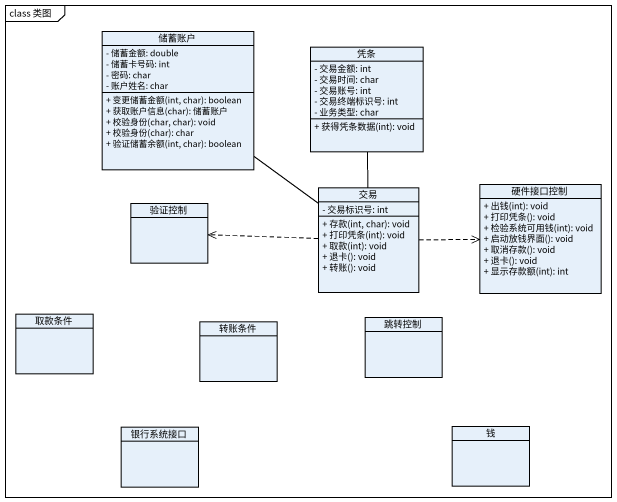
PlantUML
@startuml
mainframe class 类图
hide circle
hide empty members
skinparam classAttributeIconSize 0
class 储蓄账户 {
  - 储蓄金额: double
  - 储蓄卡号码: int
  - 密码: char
  - 账户姓名: char
  + 变更储蓄金额(int, char): boolean
  + 获取账户信息(char): 储蓄账户
  + 校验身份(char, char): void
  + 校验身份(char): char
  + 验证储蓄余额(int, char): boolean
}
class 凭条 {
  - 交易金额: int
  - 交易时间: char
  - 交易账号: int
  - 交易终端标识号: int
  - 业务类型: char
  + 获得凭条数据(int): void
}
class 验证控制
class 交易 {
  - 交易标识号: int
  + 存款(int, char): void
  + 打印凭条(int): void
  + 取款(int): void
  + 退卡(): void
  + 转账(): void
}
class 硬件接口控制 {
  + 出钱(int): void
  + 打印凭条(): void
  + 检验系统可用钱(int): void
  + 启动放钱界面(): void
  + 取消存款(): void
  + 退卡(): void
  + 显示存款额(int): int
}
class 取款条件
class 转账条件
class 跳转控制
class 银行系统接口
class 钱
储蓄账户 -- 交易
凭条 -- 交易
交易 .left.> 验证控制
交易 .right.> 硬件接口控制
@enduml
